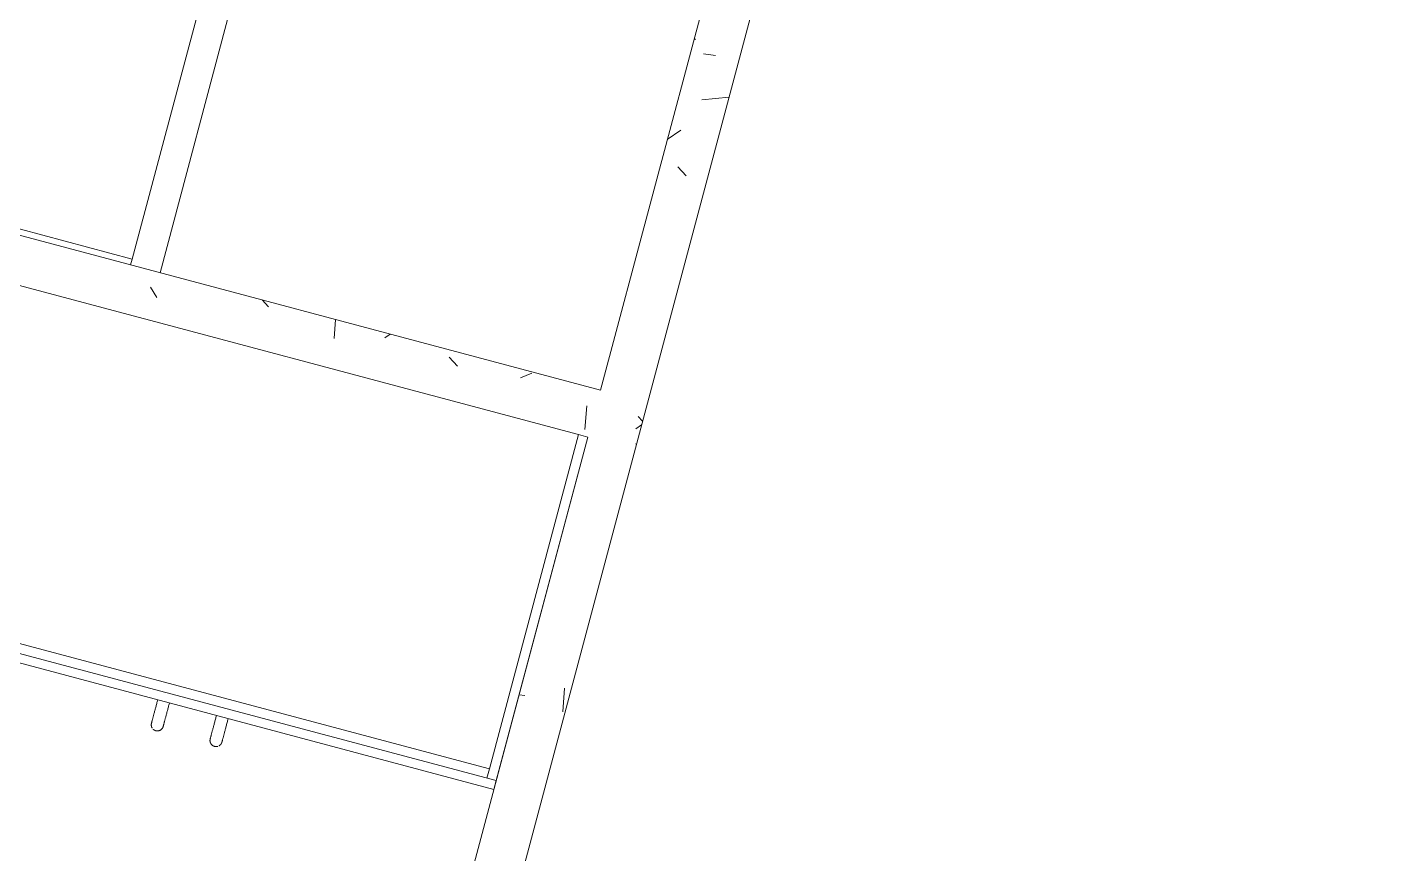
# Model space of a CAD drawing. Header units: metres. Extents: x 689715 to 690980, y 1005284 to 1006835.
# Drawn here: x 690851.912 to 690854.137, y 1005594.552 to 1005595.912 of the extents above; entities that cross this region are included whole.
import ezdxf

# ---------------------------------------------------------------- set-up
doc = ezdxf.new("R2010")
doc.units = ezdxf.units.M
doc.linetypes.add('PHANTOM', pattern=[2.5, 1.25, -0.25, 0.25, -0.25, 0.25, -0.25])
doc.layers.add('0_NUMERO DE LOTE FASE V', color=3, linetype='Continuous')
for name, color, linetype, lineweight in [('Muebles de obra', 8, 'Continuous', 13), ('Muros', 7, 'Continuous', 13), ('Patrón de corte', 7, 'Continuous', 13), ('Suelos', 7, 'Continuous', 9)]:
    doc.layers.add(name, color=color, linetype=linetype, lineweight=lineweight)
pattern_1 = [(139.9999999999999, (365.6615329035558, -75.88183759397361), (0.03836033982117157, 0.4377584771638403), [0.04599999999999998, -0.5029999999999997]), (84.99999999999997, (365.6615329035558, -75.88183759397361), (-0.4580987315439035, -0.08439521406967809), [0.03700000000000001, -0.4020000000000002]), (190.451, (365.6645329040475, -75.84583759406814), (-0.4199401312074268, 0.3526758939897786), [0.039, -0.4270000000000001]), (136.1839999999999, (365.5395329040475, -75.8818375938572), (0.1004214988211118, 0.6506308650644554), [0.06899999999999998, -0.7539999999999998]), (186.6359999999999, (365.547532903729, -75.82783759379527), (-0.5938707988951819, 0.5701916118460522), [0.05799999999999998, -0.6409999999999996]), (81.18399999999994, (365.5395329040475, -75.8818375938572), (-0.5936975411065768, 0.5697220635397624), [0.05500000000000001, -0.6039999999999999]), (110.9999999999999, (365.5705329037737, -75.82083759387024), (0.245780230253577, 0.3642747293136032), [0.04599999999999999, -0.5029999999999999]), (55.99999999999997, (365.5705329037737, -75.82083759387024), (-0.4415777901075865, 0.1482769546615401), [0.03699999999999998, -0.4019999999999998]), (161.4509999999999, (365.5905329035595, -75.79083759407513), (-0.1963072483374971, 0.5120483026533341), [0.03899999999999999, -0.427]), (127.5, (365.6615329035558, -75.88183759397361), (-0.2022933454275577, 0.007375797972208872), [0.02, -0.3770000000000001, 0.02, -0.388, -0.404]), (127.5, (365.6615329035558, -75.88183759397361), (-0.2022933454275577, 0.007375797972208872), [-0.806, 0.02, -0.3840000000000001]), (97.49999999999994, (365.6615329035558, -75.88183759397361), (-0.2399435114399267, 0.1600503399492727), [0.02, -0.213, 0.02, -0.368, -0.154]), (97.49999999999994, (365.6615329035558, -75.88183759397361), (-0.2399435114399267, 0.1600503399492727), [-0.621, 0.02, -0.134]), (57.49999999999999, (365.6615329037886, -76.01783759397222), (0.01404568388630387, 0.3254162238797662), [0.01999999999999999, -0.1319999999999999, 0.01999999999999999, -0.455, -0.6309999999999997]), (57.49999999999999, (365.6615329037886, -76.01783759397222), (0.01404568388630387, 0.3254162238797662), [-0.6279999999999997, 0.01999999999999999, -0.6109999999999997]), (47.49999999999996, (365.6615329037886, -76.07883759384276), (-0.06081860510782452, 0.3554815006055007), [0.02, -0.178, 0.02, -0.2960000000000001, -0.4480000000000001]), (47.49999999999996, (365.6615329037886, -76.07883759384276), (-0.06081860510782452, 0.3554815006055007), [-0.5140000000000001, 0.02, -0.4280000000000001])]

# ---------------------------------------------------------------- blocks, each defined once
blk = doc.blocks.new('PV_CLOSET - CLOSET DE 2_05-1883165-PLANO CLAVE _8 CASAS EN HILERA_ - Dependent 1')
at = {"layer": 'Muebles de obra'}
for p, q in [((-1.025, 0.5999999999999999), (1.024999999999998, 0.5999999999999999)), ((-1.025, 0.585), (-1.025, 0.5999999999999999)), ((-1.025000000000001, 0), (-1.025000000000001, 0.585)), ((1.024999999999998, 0.585), (-1.025, 0.585)), ((-1.008999999999965, 0.5849999999999996), (-1.008999999999965, 0.569)), ((-0.01600000000000015, 0.569), (-0.01600000000000015, 0.5849999999999996)), ((0.01600000000000015, 0.569), (0.01600000000000015, 0.5849999999999996)), ((1.009000000000036, 0.5849999999999996), (1.009000000000036, 0.569)), ((1.024999999999998, 0.5999999999999999), (1.024999999999998, 0.585)), ((1.024999999999999, 0.585), (1.024999999999999, 0)), ((-0.01600000000000015, 0.569), (-1.008999999999965, 0.569)), ((-1.008999999999996, 0.5690000000000002), (-1.008999999999996, 2.97788460557058e-15)), ((1.009000000000036, 0.569), (0.01600000000000015, 0.569)), ((1.008999999999999, 2.97788460557058e-15), (1.008999999999999, 0.5690000000000002)), ((-1.008999999999996, 2.97788460557058e-15), (1.008999999999999, 2.97788460557058e-15))]:
    blk.add_line(p, q, dxfattribs=at)
at = {"layer": 'Muebles de obra', "flags": 128}
for points in [[(-0.5725000000000084, 0.6399999999999173), (-0.5724920010666156, 0.6403998933417845), (-0.5724680170630331, 0.6407991469396102), (-0.5724280863585439, 0.6411971220728053), (-0.5723722728337582, 0.6415931820660614), (-0.5723006657784173, 0.6419866933078667), (-0.5722133797485234, 0.6423770262641897), (-0.5721105543831151, 0.642763556485558), (-0.5719923541808284, 0.6431456656060793), (-0.5718589682367854, 0.6435227423326686), (-0.5717106099400334, 0.6438941834230049), (-0.571547516632203, 0.6442593946505781), (-0.5713699492277987, 0.6446177917553318), (-0.5711781917967838, 0.644968801378355), (-0.5709725511101403, 0.6453118619791267), (-0.5707533561491005, 0.6456464247338692), (-0.5705209575788474, 0.6459719544135414), (-0.5702757271875116, 0.6462879302401021), (-0.5700180572914132, 0.6465938467196343), (-0.5697483601074146, 0.6468892144510232), (-0.5694670670934757, 0.6471735609089129), (-0.569174628258418, 0.6474464311996252)], [(-0.5675622025723311, 0.6486240422723507), (-0.5672132836417408, 0.6488195780687681), (-0.5668568244627744, 0.649001004421683), (-0.5664933952940664, 0.6491680310876372), (-0.5661235775447722, 0.6493203908595897), (-0.5657479628443938, 0.6494578399944131), (-0.5653671520963243, 0.6495801586028103), (-0.5649817545165299, 0.6496871510011011), (-0.5645923866589216, 0.6497786460242728), (-0.5641996714290072, 0.6498544972998025), (-0.563804237087388, 0.6499145834818335), (-0.5634067162446468, 0.6499588084452946), (-0.5630077448493434, 0.6499871014396738), (-0.5626079611705912, 0.6499994172022164), (-0.5622080047769922, 0.6499957360303329), (-0.5618085155134656, 0.6499760638131092), (-0.5614101324776049, 0.6499404320219), (-0.5610134929972912, 0.6498888976599656), (-0.5606192316110745, 0.6498215431712933), (-0.5602279790530716, 0.649738476308699), (-0.5598403612439122, 0.649639829961442), (-0.559456998289407, 0.6495257619426339), (-0.5590785034884943, 0.6493964547367727), (-0.5587054823521235, 0.6492521152077994), (-0.5583385316345303, 0.649092974268176), (-0.5579782383785991, 0.648919286509453), (-0.5576251789766613, 0.6487313297949934), (-0.5572799182484565, 0.6485294048154479), (-0.5569430085374959, 0.6483138346077058), (-0.5566149888274486, 0.6480849640381142), (-0.5562963838798791, 0.6478431592507642), (-0.5559877033947318, 0.6475888070817281), (-0.5556894411949311, 0.6473223144402208), (-0.5554020744363832, 0.6470441076576195), (-0.5551260628445928, 0.64675463180543), (-0.5548618479792281, 0.6464543499832628), (-0.5546098525277098, 0.6461437425779744), (-0.5543704796290043, 0.645823306495159), (-0.5541441122286935, 0.6454935543641891), (-0.5539311124663152, 0.6451550137181327), (-0.5537318210960634, 0.6448082261498028), (-0.5535465569416079, 0.6444537464453368), (-0.5533756163860862, 0.6440921416966389), (-0.5532192728979151, 0.6437239903941693), (-0.5530777765933174, 0.6433498815014764), (-0.5529513538362066, 0.6429704135129852), (-0.5528402068760241, 0.6425861934965307), (-0.5527445135241914, 0.642197836122169), (-0.5526644268696631, 0.6418059626788599), (-0.5526000750339988, 0.6414112000805169), (-0.5525515609664118, 0.6410141798630833), (-0.5525189622790558, 0.6406155371742172), (-0.5525023311228769, 0.6402159097571789), (-0.5525000000000043, 0.6399999999999173)], [(-0.4725000000000139, 0.639999999999913), (-0.4724920010666254, 0.6403998933417802), (-0.4724680170630428, 0.6407991469396058), (-0.4724280863585536, 0.6411971220728032), (-0.472372272833768, 0.6415931820660571), (-0.4723006657784271, 0.6419866933078645), (-0.4722133797485374, 0.6423770262641854), (-0.4721105543831249, 0.6427635564855537), (-0.4719923541808381, 0.643145665606075), (-0.4718589682367908, 0.6435227423326643), (-0.4717106099400432, 0.6438941834230005), (-0.4715475166322128, 0.6442593946505738), (-0.4713699492278084, 0.6446177917553275), (-0.4711781917967935, 0.6449688013783507), (-0.4709725511101457, 0.6453118619791224), (-0.4707533561491146, 0.6456464247338649), (-0.4705209575788571, 0.645971954413537), (-0.4702757271875257, 0.6462879302400978), (-0.470018057291423, 0.6465938467196299), (-0.4697483601074243, 0.6468892144510189), (-0.4694670670934898, 0.6471735609089085), (-0.4691746282584278, 0.6474464311996209), (-0.4688715114419999, 0.647707388788905), (-0.4685582015664526, 0.6479560162002768), (-0.4682351998607375, 0.6481919156829238), (-0.4679030230586968, 0.6484147098479945), (-0.4675622025723409, 0.6486240422723464), (-0.4672132836417549, 0.6488195780687638), (-0.4668568244627842, 0.6490010044216786), (-0.4664933952940762, 0.6491680310876329), (-0.4661235775447818, 0.6493203908595854), (-0.4657479628444035, 0.6494578399944088), (-0.4653671520963341, 0.6495801586028059), (-0.4649817545165396, 0.6496871510010968), (-0.4645923866589314, 0.6497786460242685), (-0.4641996714290169, 0.6498544972997982), (-0.4638042370873934, 0.6499145834818292), (-0.4634067162446608, 0.6499588084452903), (-0.463007744849353, 0.6499871014396694), (-0.4626079611705965, 0.6499994172022121), (-0.4622080047770019, 0.6499957360303286), (-0.4618085155134709, 0.6499760638131049), (-0.4614101324776189, 0.6499404320218957), (-0.461013492997301, 0.6498888976599613), (-0.4606192316110886, 0.6498215431712889), (-0.4602279790530813, 0.6497384763086967), (-0.4598403612439262, 0.6496398299614377), (-0.4594569982894167, 0.6495257619426296), (-0.4590785034885084, 0.6493964547367683), (-0.4587054823521332, 0.6492521152077971), (-0.4583385316345444, 0.6490929742681717), (-0.4579782383786044, 0.6489192865094486), (-0.457625178976671, 0.648731329794989)], [(-0.4559877033947372, 0.6475888070817237), (-0.4556894411949409, 0.6473223144402165), (-0.4554020744363929, 0.6470441076576152), (-0.4551260628446026, 0.6467546318054257), (-0.4548618479792335, 0.6464543499832585), (-0.4546098525277196, 0.64614374257797), (-0.454370479629014, 0.6458233064951546), (-0.4541441122286989, 0.6454935543641848), (-0.453931112466325, 0.6451550137181283), (-0.4537318210960731, 0.6448082261497985), (-0.4535465569416177, 0.6444537464453347), (-0.4533756163860959, 0.6440921416966345), (-0.4532192728979205, 0.643723990394165), (-0.4530777765933271, 0.6433498815014742), (-0.4529513538362163, 0.6429704135129809), (-0.4528402068760338, 0.6425861934965263), (-0.4527445135242055, 0.6421978361221646), (-0.4526644268696772, 0.6418059626788556), (-0.4526000750340085, 0.6414112000805126), (-0.4525515609664215, 0.641014179863079), (-0.4525189622790612, 0.6406155371742128), (-0.4525023311228867, 0.6402159097571746), (-0.4525000000000141, 0.639999999999913)], [(0.4524999999999794, 0.6399999999999195), (0.452507998933368, 0.6403998933417845), (0.4525319829369548, 0.6407991469396102), (0.452571913641444, 0.6411971220728075), (0.4526277271662253, 0.6415931820660614), (0.4526993342215706, 0.6419866933078688), (0.4527866202514645, 0.6423770262641897), (0.4528894456168728, 0.6427635564855602), (0.4530076458191552, 0.6431456656060816), (0.4531410317632025, 0.6435227423326686), (0.4532893900599544, 0.6438941834230049), (0.4534524833677849, 0.6442593946505802), (0.4536300507721892, 0.644617791755334), (0.4538218082032041, 0.6449688013783571), (0.4540274488898476, 0.6453118619791267), (0.4542466438508874, 0.6456464247338692), (0.4544790424211405, 0.6459719544135414), (0.454724272812472, 0.6462879302401042), (0.4549819427085747, 0.6465938467196343), (0.4552516398925733, 0.6468892144510254), (0.4555329329065121, 0.6471735609089151), (0.4558253717415699, 0.6474464311996273), (0.4561284885579978, 0.6477073887889072), (0.4564417984335494, 0.6479560162002832), (0.4567648001392557, 0.6481919156829302), (0.4570969769413008, 0.6484147098479968), (0.4574377974276524, 0.6486240422723528), (0.4577867163582471, 0.6488195780687681), (0.4581431755372178, 0.6490010044216851), (0.4585066047059171, 0.6491680310876372), (0.4588764224552158, 0.6493203908595918), (0.4592520371555942, 0.6494578399944152), (0.4596328479036593, 0.6495801586028125), (0.460018245483458, 0.6496871510011033), (0.4604076133410662, 0.6497786460242728), (0.4608003285709764, 0.6498544972998046), (0.4611957629125999, 0.6499145834818356), (0.4615932837553411, 0.6499588084452967), (0.4619922551506446, 0.649987101439676), (0.4623920388293967, 0.6499994172022187), (0.4627919952229957, 0.649995736030335), (0.4631914844865224, 0.6499760638131115), (0.4635898675223831, 0.6499404320219), (0.4639865070026923, 0.6498888976599656), (0.4643807683889134, 0.6498215431712954), (0.4647720209469119, 0.6497384763087011), (0.4651596387560714, 0.649639829961442), (0.4655430017105809, 0.649525761942636), (0.4659214965114936, 0.6493964547367727), (0.4662945176478644, 0.6492521152078015), (0.4666614683654533, 0.6490929742681738), (0.4670217616213889, 0.648919286509453), (0.4673748210233222, 0.6487313297949934)], [(0.4690122966052561, 0.6475888070817281), (0.4693105588050524, 0.6473223144402208), (0.4695979255636047, 0.6470441076576195), (0.4698739371553908, 0.64675463180543), (0.4701381520207598, 0.6464543499832628), (0.4703901474722781, 0.6461437425779766), (0.4706295203709793, 0.645823306495159), (0.4708558877712944, 0.6454935543641912), (0.4710688875336727, 0.6451550137181348), (0.4712681789039245, 0.6448082261498049), (0.4714534430583756, 0.6444537464453368), (0.4716243836139017, 0.6440921416966389), (0.4717807271020728, 0.6437239903941693), (0.4719222234066705, 0.6433498815014785), (0.472048646163777, 0.6429704135129873), (0.4721597931239638, 0.6425861934965307), (0.4722554864757965, 0.642197836122169), (0.4723355731303248, 0.641805962678862), (0.4723999249659848, 0.6414112000805191), (0.4724484390335761, 0.6410141798630854), (0.4724810377209321, 0.6406155371742194), (0.472497668877111, 0.640215909757181), (0.4724999999999792, 0.6399999999999195)], [(0.5525, 0.6399999999999152), (0.5525079989333885, 0.6403998933417802), (0.552531982936971, 0.6407991469396058), (0.5525719136414603, 0.6411971220728032), (0.5526277271662415, 0.6415931820660571), (0.5526993342215826, 0.6419866933078645), (0.5527866202514764, 0.6423770262641854), (0.552889445616889, 0.6427635564855558), (0.5530076458191758, 0.6431456656060772), (0.5531410317632187, 0.6435227423326643), (0.5532893900599707, 0.6438941834230005), (0.5534524833677967, 0.6442593946505759), (0.5536300507722055, 0.6446177917553296), (0.5538218082032204, 0.6449688013783528), (0.5540274488898639, 0.6453118619791224), (0.5542466438508993, 0.6456464247338649), (0.5544790424211568, 0.645971954413537), (0.5547242728124882, 0.6462879302400999), (0.5549819427085909, 0.6465938467196299), (0.5552516398925896, 0.6468892144510211), (0.5555329329065241, 0.6471735609089108), (0.5558253717415818, 0.647446431199623)], [(0.5574377974276731, 0.6486240422723485), (0.557786716358259, 0.6488195780687638), (0.5581431755372297, 0.6490010044216807), (0.5585066047059377, 0.6491680310876329), (0.5588764224552321, 0.6493203908595875), (0.5592520371556103, 0.6494578399944109), (0.5596328479036798, 0.6495801586028082), (0.5600182454834743, 0.649687151001099), (0.5604076133410825, 0.6497786460242685), (0.5608003285709969, 0.6498544972998003), (0.5611957629126205, 0.6499145834818313), (0.561593283755353, 0.6499588084452924), (0.5619922551506609, 0.6499871014396716), (0.5623920388294174, 0.6499994172022143), (0.5627919952230119, 0.6499957360303307), (0.563191484486543, 0.6499760638131071), (0.563589867522395, 0.6499404320218957), (0.5639865070027129, 0.6498888976599635), (0.5643807683889254, 0.649821543171291), (0.5647720209469282, 0.6497384763086967), (0.5651596387560877, 0.6496398299614377), (0.5655430017105971, 0.6495257619426317), (0.5659214965115055, 0.6493964547367683), (0.5662945176478806, 0.6492521152077971), (0.5666614683654695, 0.6490929742681717), (0.5670217616214095, 0.6489192865094486), (0.5673748210233428, 0.648731329794989), (0.5677200817515478, 0.6485294048154435), (0.5680569914625039, 0.6483138346077014), (0.5683850111725512, 0.6480849640381121), (0.568703616120125, 0.6478431592507577), (0.5690122966052767, 0.6475888070817237), (0.569310558805073, 0.6473223144402165), (0.5695979255636167, 0.6470441076576152), (0.5698739371554113, 0.6467546318054257), (0.5701381520207804, 0.6464543499832585), (0.5703901474722943, 0.6461437425779722), (0.5706295203709999, 0.6458233064951546), (0.5708558877713106, 0.6454935543641869), (0.5710688875336846, 0.6451550137181304), (0.5712681789039408, 0.6448082261498006), (0.5714534430583919, 0.6444537464453325), (0.571624383613918, 0.6440921416966345), (0.5717807271020934, 0.643723990394165), (0.5719222234066824, 0.6433498815014742), (0.5720486461637976, 0.642970413512983), (0.5721597931239758, 0.6425861934965263), (0.5722554864758084, 0.6421978361221646), (0.5723355731303367, 0.6418059626788577), (0.5723999249660053, 0.6414112000805148), (0.5724484390335924, 0.6410141798630811), (0.5724810377209483, 0.640615537174215), (0.5724976688771272, 0.6402159097571767), (0.5724999999999998, 0.6399999999999152)], [(-0.5725000000000084, 0.6399999999999173), (-0.5725000000000084, 0.6399680042663567), (-0.5725000000000084, 0.6398720682520224), (-0.5725000000000084, 0.639712345434072), (-0.5725000000000084, 0.6394890913349426), (-0.5725000000000084, 0.6392026631135678), (-0.5725000000000084, 0.6388535189940008), (-0.5725000000000084, 0.6384422175323483), (-0.5725000000000084, 0.6379694167232142), (-0.5725000000000084, 0.6374358729470337), (-0.5725000000000084, 0.6368424397600346), (-0.5725000000000084, 0.6361900665287151), (-0.5725000000000084, 0.635479796911089), (-0.5725000000000084, 0.6347127671870229), (-0.5725000000000084, 0.6338902044404534), (-0.5725000000000084, 0.633013424596305), (-0.5725000000000084, 0.6320838303152883), (-0.5725000000000084, 0.6311029087499559), (-0.5725000000000084, 0.6300722291655537), (-0.5725000000000041, 0.6289934404295546), (-0.5725000000000041, 0.6278682683738038), (-0.5725000000000041, 0.6266985130335707), (-0.5725000000000041, 0.6254860457678614), (-0.5725000000000041, 0.6242328062656568), (-0.5725000000000041, 0.6229407994428163), (-0.5725000000000041, 0.6216120922346425), (-0.5725000000000041, 0.6202488102892296), (-0.5725000000000041, 0.6188531345668683), (-0.5725000000000041, 0.6174272978509856), (-0.5725000000000041, 0.6159735811761687), (-0.5725000000000041, 0.6144943101789849), (-0.5725000000000041, 0.6129918513774694), (-0.5725000000000041, 0.611468608385198), (-0.5725000000000041, 0.6099270180660136), (-0.5725000000000041, 0.6083695466355744), (-0.5725000000000041, 0.6067986857159295), (-0.5725000000000041, 0.6052169483494441), (-0.5725000000000041, 0.6036268649784923), (-0.5725000000000041, 0.602030979397261), (-0.5725000000000041, 0.6004318446822503), (-0.5725000000000041, 0.5999999999999177)], [(-0.5725000000000084, 0.6360040176869781), (-0.5725000000000084, 0.6366721243507885), (-0.5725000000000084, 0.637281563438605), (-0.5725000000000084, 0.6378313599778986), (-0.5725000000000084, 0.6383206344114875), (-0.5725000000000084, 0.6387486040046486), (-0.5725000000000084, 0.6391145840973311), (-0.5725000000000084, 0.6394179891994562), (-0.5725000000000084, 0.6396583339275845), (-0.5725000000000084, 0.6398352337814247), (-0.5725000000000084, 0.6399484057589413), (-0.5725000000000084, 0.6399976688091165)], [(-0.5525000000000043, 0.6399999999999173), (-0.5525000000000043, 0.6399680042663567), (-0.5525000000000043, 0.6398720682520224), (-0.5525000000000043, 0.639712345434072), (-0.5525000000000043, 0.6394890913349448), (-0.5525000000000043, 0.6392026631135678), (-0.5525000000000043, 0.6388535189940008), (-0.5525000000000043, 0.6384422175323483), (-0.5525000000000043, 0.6379694167232142)], [(-0.5525000000000043, 0.5999999999999177), (-0.5525000000000043, 0.6015995733673842), (-0.5525000000000043, 0.6031965877586849), (-0.5525000000000043, 0.6047884882914765), (-0.5525000000000043, 0.6063727282644874), (-0.5525000000000043, 0.6079467732317217), (-0.5525000000000043, 0.6095081050570029), (-0.5525000000000043, 0.6110542259424827), (-0.5525000000000043, 0.6125826624245637), (-0.5525000000000043, 0.6140909693309229), (-0.5525000000000043, 0.6155767336922657), (-0.5525000000000043, 0.6170375786025587), (-0.5525000000000043, 0.618471167021578), (-0.5525000000000043, 0.6198752055136684), (-0.5525000000000043, 0.6212474479167551), (-0.5525000000000043, 0.6225856989357211), (-0.5525000000000043, 0.6238878176544139), (-0.5525000000000043, 0.625151720960659), (-0.5525000000000043, 0.6263753868787769), (-0.5525000000000043, 0.6275568578043413), (-0.5525000000000043, 0.6286942436359), (-0.5525000000000043, 0.6297857247987534), (-0.5525000000000043, 0.6308295551558771), (-0.5525000000000043, 0.6318240648013749), (-0.5525000000000043, 0.6327676627319586), (-0.5525000000000043, 0.6336588393922353), (-0.5525000000000043, 0.6344961690896535), (-0.5525000000000043, 0.6352783122753164), (-0.5525000000000043, 0.6360040176869781), (-0.5525000000000043, 0.6366721243507885), (-0.5525000000000043, 0.6372815634386072), (-0.5525000000000043, 0.6378313599779009), (-0.5525000000000043, 0.6383206344114875), (-0.5525000000000043, 0.6387486040046486), (-0.5525000000000043, 0.6391145840973311), (-0.5525000000000043, 0.6394179891994562), (-0.5525000000000043, 0.6396583339275866), (-0.5525000000000043, 0.6398352337814247), (-0.5525000000000043, 0.6399484057589413), (-0.5525000000000043, 0.6399976688091187)], [(-0.4725000000000139, 0.639999999999913), (-0.4725000000000139, 0.6399680042663524), (-0.4725000000000139, 0.639872068252018), (-0.4725000000000139, 0.6397123454340676), (-0.4725000000000139, 0.6394890913349405), (-0.4725000000000139, 0.6392026631135634), (-0.4725000000000139, 0.6388535189939964), (-0.4725000000000139, 0.638442217532344), (-0.4725000000000139, 0.6379694167232121), (-0.4725000000000139, 0.6374358729470294), (-0.4725000000000139, 0.6368424397600303), (-0.4725000000000139, 0.6361900665287108), (-0.4725000000000139, 0.6354797969110847), (-0.4725000000000139, 0.6347127671870185), (-0.4725000000000139, 0.6338902044404512), (-0.4725000000000139, 0.6330134245963007), (-0.4725000000000139, 0.632083830315286), (-0.4725000000000139, 0.6311029087499516), (-0.4725000000000139, 0.6300722291655515), (-0.4725000000000139, 0.6289934404295503), (-0.4725000000000139, 0.6278682683737995), (-0.4725000000000139, 0.6266985130335664), (-0.4725000000000139, 0.625486045767857), (-0.4725000000000139, 0.6242328062656525), (-0.4725000000000139, 0.622940799442812), (-0.4725000000000139, 0.6216120922346404), (-0.4725000000000139, 0.6202488102892253), (-0.4725000000000139, 0.618853134566864), (-0.4725000000000139, 0.6174272978509813), (-0.4725000000000139, 0.6159735811761644), (-0.4725000000000139, 0.6144943101789806), (-0.4725000000000139, 0.612991851377465), (-0.4725000000000139, 0.6114686083851937), (-0.4725000000000139, 0.6099270180660092), (-0.4725000000000139, 0.6083695466355701), (-0.4725000000000139, 0.6067986857159252), (-0.4725000000000139, 0.6052169483494397), (-0.4725000000000139, 0.6036268649784879), (-0.4725000000000139, 0.6020309793972567), (-0.4725000000000139, 0.600431844682246), (-0.4725000000000139, 0.5999999999999134)], [(-0.4725000000000139, 0.6383206344114831), (-0.4725000000000139, 0.6387486040046443), (-0.4725000000000139, 0.6391145840973268), (-0.4725000000000139, 0.6394179891994519), (-0.4725000000000139, 0.6396583339275823), (-0.4725000000000139, 0.6398352337814204), (-0.4725000000000139, 0.6399484057589392), (-0.4725000000000139, 0.6399976688091144)], [(-0.4525000000000141, 0.639999999999913), (-0.4525000000000141, 0.6399680042663524), (-0.4525000000000141, 0.639872068252018), (-0.4525000000000141, 0.6397123454340676), (-0.4525000000000141, 0.6394890913349405), (-0.4525000000000141, 0.6392026631135634), (-0.4525000000000141, 0.6388535189939964), (-0.4525000000000141, 0.638442217532344), (-0.4525000000000141, 0.6379694167232121), (-0.4525000000000141, 0.6374358729470294), (-0.4525000000000141, 0.6368424397600303), (-0.4525000000000141, 0.6361900665287108)], [(-0.4525000000000141, 0.5999999999999134), (-0.4525000000000141, 0.6015995733673799), (-0.4525000000000141, 0.6031965877586806), (-0.4525000000000141, 0.6047884882914721), (-0.4525000000000141, 0.6063727282644831), (-0.4525000000000141, 0.6079467732317174), (-0.4525000000000141, 0.6095081050569986), (-0.4525000000000141, 0.6110542259424784), (-0.4525000000000141, 0.6125826624245594), (-0.4525000000000141, 0.6140909693309186), (-0.4525000000000141, 0.6155767336922614), (-0.4525000000000141, 0.6170375786025544), (-0.4525000000000141, 0.6184711670215737), (-0.4525000000000141, 0.619875205513664), (-0.4525000000000141, 0.6212474479167508), (-0.4525000000000141, 0.6225856989357168), (-0.4525000000000141, 0.6238878176544096), (-0.4525000000000141, 0.6251517209606546), (-0.4525000000000141, 0.6263753868787726), (-0.4525000000000141, 0.627556857804337), (-0.4525000000000141, 0.6286942436358957), (-0.4525000000000141, 0.6297857247987491), (-0.4525000000000141, 0.6308295551558728), (-0.4525000000000141, 0.6318240648013705), (-0.4525000000000141, 0.6327676627319543), (-0.4525000000000141, 0.633658839392231), (-0.4525000000000141, 0.6344961690896491), (-0.4525000000000141, 0.6352783122753121), (-0.4525000000000141, 0.636004017686976), (-0.4525000000000141, 0.6366721243507841), (-0.4525000000000141, 0.6372815634386029), (-0.4525000000000141, 0.6378313599778965), (-0.4525000000000141, 0.6383206344114831), (-0.4525000000000141, 0.6387486040046443), (-0.4525000000000141, 0.6391145840973268), (-0.4525000000000141, 0.6394179891994519), (-0.4525000000000141, 0.6396583339275823), (-0.4525000000000141, 0.6398352337814204), (-0.4525000000000141, 0.6399484057589392), (-0.4525000000000141, 0.6399976688091144)], [(0.4524999999999794, 0.6399999999999195), (0.4524999999999794, 0.6399680042663589), (0.4524999999999794, 0.6398720682520245), (0.4524999999999794, 0.6397123454340742), (0.4524999999999794, 0.6394890913349448), (0.4524999999999794, 0.63920266311357), (0.4524999999999794, 0.6388535189940008), (0.4524999999999794, 0.6384422175323505), (0.4524999999999794, 0.6379694167232164), (0.4524999999999794, 0.637435872947036), (0.4524999999999794, 0.6368424397600346), (0.4524999999999794, 0.6361900665287173), (0.4524999999999794, 0.6354797969110912), (0.4524999999999794, 0.6347127671870251), (0.4524999999999794, 0.6338902044404555), (0.4524999999999794, 0.633013424596305), (0.4524999999999794, 0.6320838303152904), (0.4524999999999794, 0.6311029087499559), (0.4524999999999794, 0.6300722291655537), (0.4524999999999794, 0.6289934404295546), (0.4524999999999794, 0.6278682683738059), (0.4524999999999794, 0.6266985130335707), (0.4524999999999794, 0.6254860457678614), (0.4524999999999794, 0.624232806265659), (0.4524999999999794, 0.6229407994428163), (0.4524999999999794, 0.6216120922346448), (0.4524999999999794, 0.6202488102892296), (0.4524999999999794, 0.6188531345668683), (0.4524999999999794, 0.6174272978509878), (0.4524999999999794, 0.6159735811761708), (0.4524999999999794, 0.6144943101789871), (0.4524999999999794, 0.6129918513774715), (0.4524999999999794, 0.611468608385198), (0.4524999999999794, 0.6099270180660136), (0.4524999999999794, 0.6083695466355766), (0.4524999999999794, 0.6067986857159274), (0.4524999999999794, 0.6052169483494462), (0.4524999999999794, 0.6036268649784923), (0.4524999999999794, 0.6020309793972632), (0.4524999999999794, 0.6004318446822503), (0.4524999999999794, 0.5999999999999199)], [(0.4524999999999794, 0.6383206344114875), (0.4524999999999794, 0.6387486040046507), (0.4524999999999794, 0.6391145840973311), (0.4524999999999794, 0.6394179891994584), (0.4524999999999794, 0.6396583339275866), (0.4524999999999794, 0.6398352337814247), (0.4524999999999794, 0.6399484057589413), (0.4524999999999794, 0.6399976688091165)], [(0.4724999999999792, 0.6399999999999195), (0.4724999999999792, 0.6399680042663567), (0.4724999999999792, 0.6398720682520245), (0.4724999999999792, 0.6397123454340742), (0.4724999999999792, 0.6394890913349448), (0.4724999999999792, 0.63920266311357), (0.4724999999999792, 0.6388535189940008), (0.4724999999999792, 0.6384422175323483), (0.4724999999999792, 0.6379694167232164), (0.4724999999999792, 0.637435872947036), (0.4724999999999792, 0.6368424397600324), (0.4724999999999792, 0.6361900665287173)], [(0.4724999999999835, 0.5999999999999199), (0.4724999999999835, 0.6015995733673842), (0.4724999999999835, 0.6031965877586871), (0.4724999999999835, 0.6047884882914765), (0.4724999999999835, 0.6063727282644896), (0.4724999999999835, 0.6079467732317217), (0.4724999999999835, 0.6095081050570051), (0.4724999999999835, 0.6110542259424827), (0.4724999999999835, 0.6125826624245637), (0.4724999999999835, 0.6140909693309229), (0.4724999999999835, 0.6155767336922657), (0.4724999999999835, 0.6170375786025587), (0.4724999999999792, 0.6184711670215801), (0.4724999999999792, 0.6198752055136684), (0.4724999999999792, 0.6212474479167551), (0.4724999999999792, 0.6225856989357189), (0.4724999999999792, 0.6238878176544139), (0.4724999999999792, 0.625151720960659), (0.4724999999999792, 0.6263753868787791), (0.4724999999999792, 0.6275568578043413), (0.4724999999999792, 0.6286942436359), (0.4724999999999792, 0.6297857247987534), (0.4724999999999792, 0.6308295551558794), (0.4724999999999792, 0.6318240648013727), (0.4724999999999792, 0.6327676627319586), (0.4724999999999792, 0.6336588393922353), (0.4724999999999792, 0.6344961690896535), (0.4724999999999792, 0.6352783122753185), (0.4724999999999792, 0.6360040176869803), (0.4724999999999792, 0.6366721243507907), (0.4724999999999792, 0.6372815634386072), (0.4724999999999792, 0.6378313599779009), (0.4724999999999792, 0.6383206344114875), (0.4724999999999792, 0.6387486040046507), (0.4724999999999792, 0.6391145840973332), (0.4724999999999792, 0.6394179891994584), (0.4724999999999792, 0.6396583339275866), (0.4724999999999792, 0.6398352337814247), (0.4724999999999792, 0.6399484057589413), (0.4724999999999792, 0.6399976688091165)], [(0.5525, 0.6399999999999152), (0.5525, 0.6399680042663546), (0.5525, 0.6398720682520201), (0.5525, 0.6397123454340699), (0.5525, 0.6394890913349405), (0.5525, 0.6392026631135657), (0.5525, 0.6388535189939964), (0.5525, 0.6384422175323462), (0.5525, 0.6379694167232121), (0.5525, 0.6374358729470316), (0.5525, 0.6368424397600303), (0.5525, 0.636190066528713), (0.5525, 0.6354797969110869), (0.5525, 0.6347127671870207), (0.5525, 0.6338902044404512), (0.5525, 0.6330134245963007), (0.5525, 0.632083830315286), (0.5525, 0.6311029087499516), (0.5525, 0.6300722291655515), (0.5525, 0.6289934404295503), (0.5525, 0.6278682683738016), (0.5525, 0.6266985130335664), (0.5525, 0.625486045767857), (0.5525, 0.6242328062656547), (0.5525, 0.622940799442812), (0.5525, 0.6216120922346404), (0.5525, 0.6202488102892253), (0.5525, 0.618853134566864), (0.5525, 0.6174272978509835), (0.5525, 0.6159735811761665), (0.5525, 0.6144943101789828), (0.5525, 0.6129918513774671), (0.5525, 0.6114686083851937), (0.5525, 0.6099270180660092), (0.5525, 0.6083695466355723), (0.5525, 0.6067986857159231), (0.5525, 0.6052169483494418), (0.5525, 0.6036268649784879), (0.5525, 0.6020309793972589), (0.5525, 0.600431844682246), (0.5525, 0.5999999999999156)], [(0.5525, 0.636004017686976), (0.5525, 0.6366721243507841), (0.5525, 0.6372815634386029), (0.5525, 0.6378313599778965), (0.5525, 0.6383206344114831), (0.5525, 0.6387486040046464), (0.5525, 0.6391145840973268), (0.5525, 0.639417989199454), (0.5525, 0.6396583339275823), (0.5525, 0.6398352337814204), (0.5525, 0.639948405758937), (0.5525, 0.6399976688091121)], [(0.5724999999999998, 0.6399999999999152), (0.5724999999999998, 0.6399680042663546), (0.5724999999999998, 0.6398720682520201), (0.5724999999999998, 0.6397123454340699), (0.5724999999999998, 0.6394890913349405), (0.5724999999999998, 0.6392026631135657), (0.5724999999999998, 0.6388535189939964), (0.5724999999999998, 0.6384422175323462), (0.5724999999999998, 0.6379694167232121)], [(0.5724999999999998, 0.5999999999999156), (0.5724999999999998, 0.6015995733673799), (0.5724999999999998, 0.6031965877586828), (0.5724999999999998, 0.6047884882914721), (0.5724999999999998, 0.6063727282644853), (0.5724999999999998, 0.6079467732317196), (0.5724999999999998, 0.6095081050570008), (0.5724999999999998, 0.6110542259424806), (0.5724999999999998, 0.6125826624245615), (0.5724999999999998, 0.6140909693309207), (0.5724999999999998, 0.6155767336922614), (0.5724999999999998, 0.6170375786025544), (0.5724999999999998, 0.6184711670215758), (0.5724999999999998, 0.619875205513664), (0.5724999999999998, 0.6212474479167508), (0.5724999999999998, 0.6225856989357168), (0.5724999999999998, 0.6238878176544117), (0.5724999999999998, 0.6251517209606546), (0.5724999999999998, 0.6263753868787748), (0.5724999999999998, 0.627556857804337), (0.5724999999999998, 0.6286942436358957), (0.5724999999999998, 0.6297857247987513), (0.5724999999999998, 0.630829555155875), (0.5724999999999998, 0.6318240648013705), (0.5724999999999998, 0.6327676627319543), (0.5724999999999998, 0.6336588393922331), (0.5724999999999998, 0.6344961690896491), (0.5724999999999998, 0.6352783122753142), (0.5724999999999998, 0.636004017686976), (0.5724999999999998, 0.6366721243507864), (0.5724999999999998, 0.637281563438605), (0.5724999999999998, 0.6378313599778965), (0.5724999999999998, 0.6383206344114852), (0.5724999999999998, 0.6387486040046464), (0.5724999999999998, 0.6391145840973289), (0.5724999999999998, 0.639417989199454), (0.5724999999999998, 0.6396583339275823), (0.5724999999999998, 0.6398352337814204), (0.5724999999999998, 0.639948405758937), (0.5724999999999998, 0.6399976688091121)]]:
    blk.add_lwpolyline(points, dxfattribs=at)
blk = doc.blocks.new('A TRANSFORMADA A B')
at = {"layer": 'Patrón de corte'}
h = blk.add_hatch(dxfattribs=at)
h.set_pattern_fill('HORMIGÓN', color=254, angle=90.00000000000001, style=0, pattern_type=2)
h.set_pattern_definition(pattern_1)
h.paths.add_polyline_path([(286.063985406654, -61.05999999231426), (277.9638196632732, -61.05999999237247), (277.9638196630403, -61.13999999215594), (286.0639854073524, -61.13999999221414)], flags=0)
h = blk.add_hatch(dxfattribs=at)
h.set_pattern_fill('HORMIGÓN', color=254, angle=90.00000000000001, style=0, pattern_type=2)
h.set_pattern_definition(pattern_1)
h.paths.add_polyline_path([(282.7138196632732, -63.15755830542184), (282.713819663506, -61.13999999215594), (282.6338196634315, -61.13999999203952), (282.6338196631987, -63.26005156169413), (282.713819663506, -63.26005156157771), (282.7138196625747, -63.15805156179704)], flags=0)
at = {"layer": 'Muros', "color": 253}
for p, q in [((286.063985406654, -61.05999999231426), (277.9638196632732, -61.05999999237247)), ((281.4338196637109, -61.13999999221414), (282.6338196634315, -61.13999999203952)), ((282.6338196634315, -61.13999999203952), (282.6338196631987, -63.26005156169413)), ((282.7138196632732, -61.15605156152742), (282.713819663506, -61.13999999215594)), ((282.6238196578342, -63.17999999236781), (282.6238196638878, -61.94005156162893)), ((282.6338196631987, -61.94005156157073), (282.6238196638878, -61.94005156162893))]:
    blk.add_line(p, q, dxfattribs=at)
blk.add_lwpolyline([(286.1439854069613, -61.05999999213964), (286.1439854069613, -61.13999999203952), (282.713819663506, -61.13999999215594)], dxfattribs=at)
at = {"layer": 'Suelos', "color": 9}
for p, q in [((282.633819662733, -61.89005156152416), (281.4338196637109, -61.89005156158237)), ((281.4338196632452, -61.94005156168714), (282.6238196634222, -61.94005156145431))]:
    blk.add_line(p, q, dxfattribs=at)
at = {"color": 254, "lineweight": 13, "rotation": 270}
blk.add_blockref('PV_CLOSET - CLOSET DE 2_05-1883165-PLANO CLAVE _8 CASAS EN HILERA_ - Dependent 1', (282.713819663506, -62.16505156143103), dxfattribs=at)
blk = doc.blocks.new('CASTILLA 7 NUEVA')
at = {"rotation": 269.9999998879757}
blk.add_blockref('A TRANSFORMADA A B', (330.5665340038831, 260.2961971417535), dxfattribs=at)

msp = doc.modelspace()

# ---------------------------------------------------------------- block references
at = {"layer": '0_NUMERO DE LOTE FASE V', "linetype": 'PHANTOM', "rotation": 345.0660436350147}
msp.add_blockref('CASTILLA 7 NUEVA', (690598.286133139, 1005686.330502436), dxfattribs=at)

doc.saveas('drawing.dxf')
